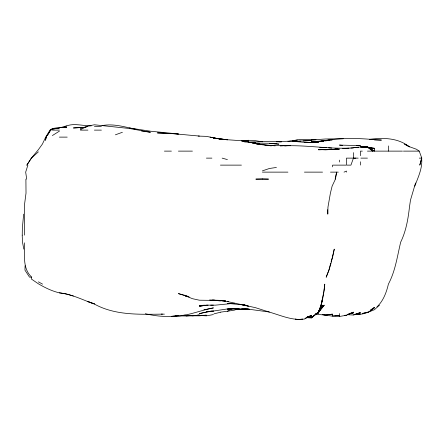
<?xml version="1.0" encoding="UTF-8"?>
<svg xmlns="http://www.w3.org/2000/svg" width="444" height="444" viewBox="0 0 444 444"><rect width="100%" height="100%" fill="white"/><g stroke="black" fill="none" stroke-linecap="round" stroke-linejoin="round"><path stroke-width="0.67" d="M22.239 235.137L22.35 228.138L23.66 214.136M25.086 265.69L24.964 270.146L29.498 277.145L31.713 277.145M323.981 291.147L324.764 284.149C323.831 293.695 322.338 303.285 318.514 312.154L311.433 317.965L306.338 317.638M323.831 291.786L321.056 305.15L318.431 312.143M332.434 257.731L334.26 249.139L331.074 263.142L328.932 270.146L326.201 277.145L328.932 270.146L330.708 263.142M335.148 179.126L336.624 172.128L335.442 179.126L332.123 186.13L330.408 193.129L327.961 207.132L327.805 214.136L327.678 209.679M332.434 257.664L332.772 256.144M321.09 305.15L322.727 298.152L321.251 305.15L318.431 312.154L324.292 305.15L318.709 312.154L322.893 305.15L318.848 312.154L315.512 314.385M376.973 306.832C383.277 301.026 386.474 292.346 388.389 284.149L388.445 284.016C395.41 270.979 397.275 256.266 400.688 242.141C405.994 231.23 408.114 219.164 409.446 207.198L410.478 200.133L415.551 182.95M421.456 158.763L419.802 165.124L421.8 158.125L419.219 151.121L416.45 149.256L409.446 146.709L404.556 144.122L409.446 146.914C398.24 137.79 383.011 137.512 369.347 139.355M332.689 256.61L331.091 261.899M27.878 165.124L25.68 172.128L26.701 179.126M46.498 137.118L45.382 140.321L46.032 137.118L50.538 130.12L52.381 129.043L59.385 128.15L52.381 129.104L50.538 130.12L52.381 129.071L50.649 130.12L47.536 135.37M353.435 158.125L350.938 165.124L347.086 165.124M414.796 186.13C418.154 177.123 422.738 168.004 421.622 158.125M318.687 311.571L321.506 305.15M379.498 305.15L374.442 309.696L368.37 312.154M38.378 151.854L31.38 158.125L26.868 165.124L31.38 158.125L38.378 149.667L42.374 144.122L45.726 137.118L49.972 130.12L52.381 128.56L59.385 127.411L66.384 127.694L59.385 127.545L66.384 127.089L61.927 127.644M315.201 314.363L316.816 313.259M370.135 310.345L374.442 307.453C369.624 312.876 362.36 314.746 355.344 314.43M370.357 310.317L374.442 307.753L371.523 309.435M52.381 135.542L59.385 131.163M64.635 126.867C72.788 122.378 82.401 126.018 91.209 125.891M80.386 129.709L87.39 126.174L94.389 124.781L129.393 128.488L150.399 132.257L143.395 131.28M306.765 317.466L311.433 315.273L304.429 319.047C292.391 320.829 280.83 315.384 269.502 312.154L255.422 307.664L227.417 301.548L220.413 300.471L199.406 300.205L192.407 298.679L185.403 295.815L178.405 293.623L184.771 295.299M344.039 172.128L346.437 171.068L346.437 172.128M220.413 312.154L227.417 311.233L229.326 310.456M305.067 318.304L311.433 315.751L306.338 317.46L311.433 317.277L311.433 317.965M237.601 308.924L234.415 310.134L227.417 311.233M349.617 313.558L353.435 312.154L346.437 315.273L339.432 316.472L332.434 315.923M115.39 134.826L122.394 132.279M262.421 170.862L269.425 168.487L276.423 167.455M317.155 313.087L318.431 312.698L317.155 313.014M60.656 127.589L66.384 125.924M306.338 317.571L311.433 316.161L306.338 317.416M347.708 314.396L353.435 312.898L347.708 314.324M214.047 313.83L220.413 312.26M292.335 140.976C299.955 138.6 308.031 139.533 315.884 139.66M87.39 126.562L80.386 128.144L84.843 127.411M208.958 311.51L199.406 313.597L206.41 312.071L227.417 308.946L234.415 308.641L241.419 309.329L248.418 309.152L241.419 308.935L248.418 309.179L269.425 312.015M210.228 311.266L211.499 311.016M204.845 305.283L199.406 306.316L205.772 305.289M213.414 314.563L206.41 315.851L199.406 315.473M287.884 141.414L297.43 140.093M362.348 313.386L368.187 312.154L364.258 313.07M203.863 309.823L213.414 307.903C199.384 310.528 185.897 316.805 171.401 316.411L178.405 315.545C167.449 317.366 156.077 316.239 145.305 313.736M325.43 140.926L326.706 140.726M327.977 140.532L329.886 140.237M331.157 140.043L332.434 139.849M231.235 308.824L227.417 309.385L232.506 308.824M315.884 313.83L318.431 313.486L316.522 313.636M332.434 315.889L332.434 314.147L325.43 315.051L315.251 314.269M332.434 314.147L325.43 315.057L322.25 314.585L332.434 316.178L339.432 315.479L334.976 315.762M86.114 127.112L80.386 127.789L84.843 127.35L73.388 127.966L84.843 127.328M320.973 141.408L323.521 141.131M249.695 309.224L227.417 309.063L231.235 308.819M242.052 140.97L248.418 140.287L255.422 140.648L262.421 141.875M102.026 125.619C113.692 123.332 125.08 127.128 136.397 129.387M284.698 145.832C307.575 144.899 330.497 149.511 353.435 147.858L350.893 148.052M355.344 314.302L357.254 314.136M358.53 314.025L360.439 313.853L353.435 314.868L360.439 312.554L353.435 315.029L347.069 314.674M208.108 305.15L199.406 305.433L204.501 305.256M306.338 317.721L311.433 317.277M290.426 145.488L280.242 145.826L290.426 145.488L284.698 145.865M348.984 148.202L342.618 148.524M292.973 141.408L311.433 140.526L303.158 140.964M297.43 141.358L300.61 141.142M198.135 136.092L206.41 136.364L220.413 139.133L210.051 137.118M242.69 140.953L248.418 140.587L241.419 140.948M331.157 149.5L325.43 149.861L318.431 149.434L332.434 149.5L318.431 149.767L339.432 149.14L333.067 149.395M366.167 312.454L367.438 312.376M271.967 143.634L276.423 143.379L269.425 143.523L271.334 143.628M186.042 315.828L192.407 315.473L185.403 315.978L175.857 315.889M358.53 147.386L353.435 147.713L360.439 146.964L367.438 146.77L372.688 151.121L367.965 147.402M355.816 158.125L353.435 158.231L353.435 152.625M164.402 314.13C140.776 314.263 115.912 315.895 94.389 304.073C82.867 299.95 71.717 294.15 59.385 292.846C51.898 291.12 44.977 287.651 38.378 283.805L31.38 279.026L31.38 276.867C22.145 267.943 24.969 254.312 24.376 242.824M229.959 303.468L227.417 303.574L234.415 303.685L229.326 303.463M231.235 303.413L234.415 303.28L215.495 305.15L210.623 305.15M203.23 315.318L206.41 315.196L199.406 315.823L192.407 315.817L199.406 314.99L192.407 315.9L186.042 315.867M246.509 309.24L241.419 309.435L245.871 309.246M315.884 139.827L311.433 139.965L325.43 138.989L343.251 138.75M228.688 301.421L227.417 301.304L228.688 301.343M230.597 308.702L234.415 308.624L241.419 309.335L248.418 309.152M356.621 145.671L360.439 145.626L339.432 145.083L342.618 145.393M283.427 145.56L269.425 145.549L262.421 144.799L241.419 140.72L227.417 139.749L213.414 138.123M52.381 130.12L59.385 130.12M80.386 130.12L87.929 130.12M94.389 130.12L101.393 130.12M59.385 137.118L67.205 137.118M164.402 151.121L171.401 151.121M178.405 151.121L192.407 151.121M362.332 151.121L360.439 151.121L360.439 155.678M367.438 151.121L374.442 151.121L374.442 148.302L368.076 147.291M375.169 151.121L402.447 151.121M403.43 151.121L419.219 151.121M206.41 158.125L211.905 158.125M358.164 158.125L346.437 158.125L346.437 165.124L333.039 165.124M360.883 158.125L367.438 158.125M419.291 158.125L421.8 158.125M220.413 165.124L241.419 165.124M262.421 172.128L287.928 172.128M304.429 172.128L322.538 172.128M330.469 172.128L338.284 172.128M206.41 305.15L213.414 305.15M248.418 142.247L255.422 142.258L248.418 142.274L269.425 141.303L281.518 141.797L276.423 141.753L290.426 141.114L304.429 142.324M161.216 314.097L162.493 314.108M374.442 139.977L381.44 140.082L369.347 139.327L374.442 139.649C355.744 137.912 336.868 137.801 318.431 141.736L332.434 139.649L318.431 141.47L311.433 141.725L323.521 141.07L311.433 141.475L318.431 141.68M218.504 300.288L213.414 300.177L225.508 300.954L224.231 300.816M367.438 147.175L360.439 146.986L367.438 147.192L360.439 146.476L361.71 146.698M94.389 126.279L101.393 126.473M319.702 147.336L326.706 147.613M252.236 143.146L269.425 143.251L278.932 144.122L273.881 143.778M209.59 299.933L225.508 301.049M171.401 133.655L157.398 132.923C171.467 133.167 185.414 134.926 199.406 136.042M254.146 143.268L259.873 143.634M281.518 141.725L276.423 141.481L280.242 141.83M334.976 148.329L337.523 148.496M129.393 127.994L150.399 131.202L178.405 133.977M171.401 133.5L178.405 134.027M228.688 303.48L245.371 305.106L242.735 304.817M369.985 147.902L374.442 148.302M275.152 145.86L258.186 144.122M328.616 147.797L331.796 148.102M264.968 145.288L266.239 145.41M213.414 138.034L227.417 139.827L213.414 137.973M234.415 308.624L241.419 309.335M270.057 145.743L271.334 145.876M141.486 131.047L142.763 131.202M220.413 300.333L222.96 300.655M220.413 300.993L212.138 299.933M256.527 143.889L257.631 144.045M242.013 304.778L248.418 306.121L245.366 305.311M59.385 292.846L66.384 293.984L73.388 296.026M362.987 146.914L364.896 147.236M256.083 143.862L257.398 144.122M187.951 296.509L185.403 295.993L189.227 296.986M258.031 144.25L259.285 144.511M243.423 304.806L244.755 305.15M222.15 158.125L227.417 159.601M185.403 295.471L187.318 296.109M38.378 281.846L42.585 284.149M368.021 147.502L374.442 151.121L367.438 146.77M23.826 249.139L22.489 242.141L22.2 235.137M25.902 179.126L26.018 193.129L24.376 205.683L24.376 235.137M388.445 145.926L388.445 151.121M360.439 161.783L360.439 165.074M339.432 160.118L339.432 162.01M339.432 313.569L339.432 316.406M332.434 165.124L332.434 166.861M316.811 313.414L311.433 317.615L316.816 313.414M213.414 311.061L206.41 311.716L213.414 311.078M302.691 319.153L297.43 319.525L295.438 319.153L297.43 319.525L302.691 319.153M346.437 315.218L344.527 315.345L346.437 315.273M318.431 142.313L304.429 142.485L318.431 142.313M185.403 315.207L182.861 315.318L185.403 315.207M262.421 178.965L255.849 179.126L268.537 179.126L262.421 178.965M248.418 141.808L244.6 141.852L248.418 141.808M374.442 148.784L368.076 147.336L374.442 148.784M94.389 303.874L87.39 301.393L94.389 303.874"/></g></svg>
